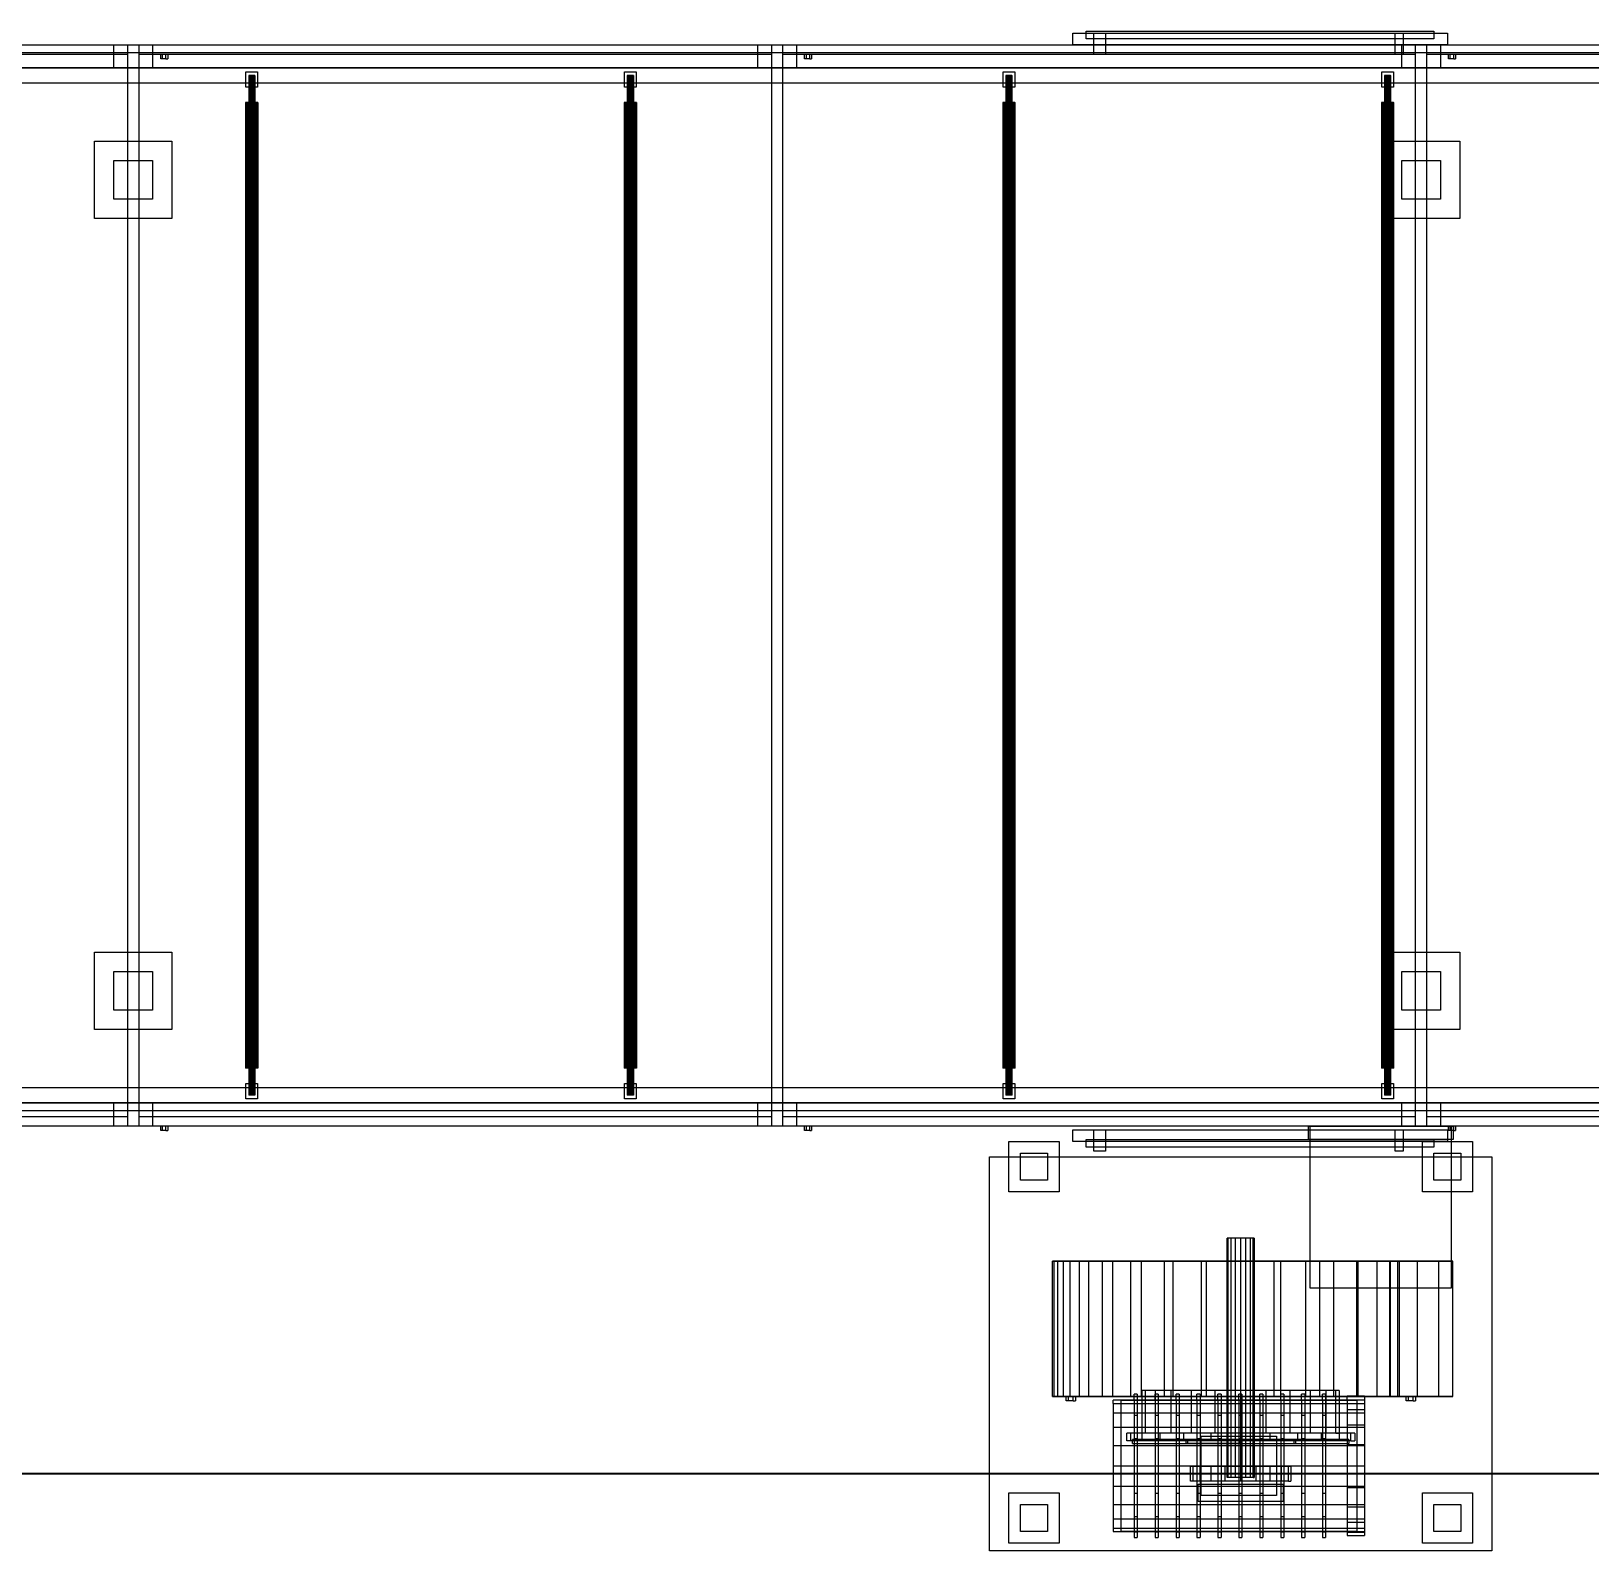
# Model space of a CAD drawing. Header units: millimetres. Extents: x -2500 to 58855, y -53268 to 6837.
# Drawn here: x 50786 to 54821, y -20500 to -16565 of the extents above; entities that cross this region are included whole.
import ezdxf

# ---------------------------------------------------------------- set-up
doc = ezdxf.new("R2010")
doc.units = ezdxf.units.MM
doc.layers.add('COTAS_P', color=1, linetype='Continuous', lineweight=0)
doc.layers.add('superior_secador', color=7, linetype='Continuous', lineweight=0)
doc.dimstyles.new('R19_100', dxfattribs={"dimtxt": 250, "dimasz": 150, "dimexe": 150, "dimexo": 80, "dimgap": 100, "dimtad": 1, "dimtih": 1, "dimtoh": 1, "dimdsep": 46, "dimcen": 0.09, "dimadec": 0, "dimazin": 0, "dimtfac": 1, "dimtdec": 4, "dimtofl": 0, "dimtmove": 0, "dimatfit": 3, "dimfxl": 1, "dimtolj": 1, "dimtzin": 0, "dimarcsym": 0})

# ---------------------------------------------------------------- blocks, each defined once
blk = doc.blocks.new('*D35')
at = {"layer": 'COTAS_P', "color": 0, "lineweight": -2, "transparency": 16777216}
for p, q in [((37717.1, -19480), (37717.1, -20450)), ((57717.1, -19480), (57717.1, -20450)), ((37867.1, -20300), (57567.1, -20300))]:
    blk.add_line(p, q, dxfattribs=at)
at = {"layer": 'COTAS_P', "color": 0, "transparency": 16777216}
for points in [[(37867.1, -20275), (37867.1, -20325), (37717.1, -20300)], [(57567.1, -20275), (57567.1, -20325), (57717.1, -20300)]]:
    blk.add_solid(points, dxfattribs=at)
at = {"layer": 'Defpoints', "color": 0, "transparency": 16777216}
for p in [(37717.1, -19400), (57717.1, -19400), (57717.1, -20300)]:
    blk.add_point(p, dxfattribs=at)

msp = doc.modelspace()

# ---------------------------------------------------------------- linework, layer by layer
at = {"layer": 'superior_secador'}
for p, q in [((53482.116, -16600), (53482.116, -16570)), ((53482.116, -16570), (54452.116, -16570)), ((53517.116, -16585), (53517.116, -16565)), ((53517.116, -16565), (54417.116, -16565)), ((53537.116, -16625), (53537.116, -16570)), ((53537.116, -16570), (53567.116, -16570)), ((53567.116, -16570), (53567.116, -16625)), ((54317.116, -16625), (54317.116, -16570)), ((54317.116, -16570), (54337.116, -16570)), ((54337.116, -16570), (54337.116, -16625)), ((54417.116, -16565), (54417.116, -16585)), ((54452.116, -16570), (54452.116, -16600)), ((37717.116, -16600), (57467.116, -16600)), ((37717.116, -16600), (57717.116, -16600)), ((37717.116, -16620), (57717.116, -16620)), ((49398.783, -16600), (51035.449, -16600)), ((51000.449, -16660), (51000.449, -16600)), ((51000.449, -16600), (51100.449, -16600)), ((51035.449, -16600), (51035.449, -16625)), ((51065.449, -16625), (51065.449, -16600)), ((51065.449, -16600), (52702.116, -16600)), ((51100.449, -16600), (51100.449, -16660)), ((52667.116, -16660), (52667.116, -16600)), ((52667.116, -16600), (52767.116, -16600)), ((52702.116, -16600), (52702.116, -16625)), ((52732.116, -16625), (52732.116, -16600)), ((52732.116, -16600), (54368.783, -16600)), ((52767.116, -16600), (52767.116, -16660)), ((54452.116, -16600), (53482.116, -16600)), ((54417.116, -16585), (53517.116, -16585)), ((54333.783, -16660), (54333.783, -16600)), ((54333.783, -16600), (54433.783, -16600)), ((54368.783, -16600), (54368.783, -16625)), ((54398.783, -16625), (54398.783, -16600)), ((54398.783, -16600), (56035.449, -16600)), ((54433.783, -16600), (54433.783, -16660)), ((57717.116, -16660), (37717.116, -16660)), ((38067.116, -16660), (57367.116, -16660)), ((51035.449, -16625), (49398.783, -16625)), ((51100.449, -16660), (51000.449, -16660)), ((51035.449, -16625), (51035.449, -19375)), ((52702.116, -16625), (51065.449, -16625)), ((51065.449, -19375), (51065.449, -16625)), ((51125.949, -16625), (51121.449, -16625)), ((51121.449, -16637), (51121.449, -16625)), ((51125.949, -16637), (51121.449, -16637)), ((51134.949, -16625), (51125.949, -16625)), ((51125.949, -16637), (51125.949, -16625)), ((51134.949, -16637), (51125.949, -16637)), ((51139.449, -16625), (51134.949, -16625)), ((51134.949, -16637), (51134.949, -16625)), ((51134.949, -16637), (51139.449, -16637)), ((51139.449, -16625), (51139.449, -16637)), ((52767.116, -16660), (52667.116, -16660)), ((52702.116, -16625), (52702.116, -19375)), ((54368.783, -16625), (52732.116, -16625)), ((52732.116, -19375), (52732.116, -16625)), ((52792.616, -16625), (52788.116, -16625)), ((52788.116, -16637), (52788.116, -16625)), ((52792.616, -16637), (52788.116, -16637)), ((52801.616, -16625), (52792.616, -16625)), ((52792.616, -16637), (52792.616, -16625)), ((52801.616, -16637), (52792.616, -16637)), ((52806.116, -16625), (52801.616, -16625)), ((52801.616, -16637), (52801.616, -16625)), ((52801.616, -16637), (52806.116, -16637)), ((52806.116, -16625), (52806.116, -16637)), ((53567.116, -16625), (53537.116, -16625)), ((54337.116, -16625), (54317.116, -16625)), ((54433.783, -16660), (54333.783, -16660)), ((54368.783, -16625), (54368.783, -19375)), ((56035.449, -16625), (54398.783, -16625)), ((54398.783, -19375), (54398.783, -16625)), ((54459.283, -16625), (54454.783, -16625)), ((54454.783, -16637), (54454.783, -16625)), ((54459.283, -16637), (54454.783, -16637)), ((54468.283, -16625), (54459.283, -16625)), ((54459.283, -16637), (54459.283, -16625)), ((54468.283, -16637), (54459.283, -16637)), ((54472.783, -16625), (54468.283, -16625)), ((54468.283, -16637), (54468.283, -16625)), ((54468.283, -16637), (54472.783, -16637)), ((54472.783, -16625), (54472.783, -16637)), ((57367.116, -16700), (38067.116, -16700)), ((51342.116, -16710), (51342.116, -16670)), ((51342.116, -16670), (51372.116, -16670)), ((51349.388, -16680), (51349.116, -16680)), ((51349.116, -16680), (51349.116, -19320)), ((51350.188, -16680), (51349.388, -16680)), ((51349.388, -16680), (51349.388, -19320)), ((51351.459, -16680), (51350.188, -16680)), ((51350.188, -16680), (51350.188, -19320)), ((51353.116, -16680), (51351.459, -16680)), ((51351.459, -16680), (51351.459, -19320)), ((51355.045, -16680), (51353.116, -16680)), ((51353.116, -16680), (51353.116, -19320)), ((51357.116, -16680), (51355.045, -16680)), ((51355.045, -16680), (51355.045, -19320)), ((51359.186, -16680), (51357.116, -16680)), ((51357.116, -16680), (51357.116, -19320)), ((51361.116, -16680), (51359.186, -16680)), ((51359.186, -16680), (51359.186, -19320)), ((51362.773, -16680), (51361.116, -16680)), ((51361.116, -16680), (51361.116, -19320)), ((51364.044, -16680), (51362.773, -16680)), ((51362.773, -16680), (51362.773, -19320)), ((51364.843, -16680), (51364.044, -16680)), ((51364.044, -16680), (51364.044, -19320)), ((51364.843, -16680), (51365.116, -16680)), ((51364.843, -16680), (51364.843, -19320)), ((51365.116, -19320), (51365.116, -16680)), ((51372.116, -16670), (51372.116, -16710)), ((52322.116, -16710), (52322.116, -16670)), ((52322.116, -16670), (52352.116, -16670)), ((52329.388, -16680), (52329.116, -16680)), ((52329.116, -16680), (52329.116, -19320)), ((52330.188, -16680), (52329.388, -16680)), ((52329.388, -16680), (52329.388, -19320)), ((52331.459, -16680), (52330.188, -16680)), ((52330.188, -16680), (52330.188, -19320)), ((52333.116, -16680), (52331.459, -16680)), ((52331.459, -16680), (52331.459, -19320)), ((52335.045, -16680), (52333.116, -16680)), ((52333.116, -16680), (52333.116, -19320)), ((52337.116, -16680), (52335.045, -16680)), ((52335.045, -16680), (52335.045, -19320)), ((52339.186, -16680), (52337.116, -16680)), ((52337.116, -16680), (52337.116, -19320)), ((52341.116, -16680), (52339.186, -16680)), ((52339.186, -16680), (52339.186, -19320)), ((52342.773, -16680), (52341.116, -16680)), ((52341.116, -16680), (52341.116, -19320)), ((52344.044, -16680), (52342.773, -16680)), ((52342.773, -16680), (52342.773, -19320)), ((52344.843, -16680), (52344.044, -16680)), ((52344.044, -16680), (52344.044, -19320)), ((52344.843, -16680), (52345.116, -16680)), ((52344.843, -16680), (52344.843, -19320)), ((52345.116, -19320), (52345.116, -16680)), ((52352.116, -16670), (52352.116, -16710)), ((53302.116, -16710), (53302.116, -16670)), ((53302.116, -16670), (53332.116, -16670)), ((53309.388, -16680), (53309.116, -16680)), ((53309.116, -16680), (53309.116, -19320)), ((53310.188, -16680), (53309.388, -16680)), ((53309.388, -16680), (53309.388, -19320)), ((53311.459, -16680), (53310.188, -16680)), ((53310.188, -16680), (53310.188, -19320)), ((53313.116, -16680), (53311.459, -16680)), ((53311.459, -16680), (53311.459, -19320)), ((53315.045, -16680), (53313.116, -16680)), ((53313.116, -16680), (53313.116, -19320)), ((53317.116, -16680), (53315.045, -16680)), ((53315.045, -16680), (53315.045, -19320)), ((53319.186, -16680), (53317.116, -16680)), ((53317.116, -16680), (53317.116, -19320)), ((53321.116, -16680), (53319.186, -16680)), ((53319.186, -16680), (53319.186, -19320)), ((53322.773, -16680), (53321.116, -16680)), ((53321.116, -16680), (53321.116, -19320)), ((53324.044, -16680), (53322.773, -16680)), ((53322.773, -16680), (53322.773, -19320)), ((53324.843, -16680), (53324.044, -16680)), ((53324.044, -16680), (53324.044, -19320)), ((53324.843, -16680), (53325.116, -16680)), ((53324.843, -16680), (53324.843, -19320)), ((53325.116, -19320), (53325.116, -16680)), ((53332.116, -16670), (53332.116, -16710)), ((54282.116, -16710), (54282.116, -16670)), ((54282.116, -16670), (54312.116, -16670)), ((54289.388, -16680), (54289.116, -16680)), ((54289.116, -16680), (54289.116, -19320)), ((54290.188, -16680), (54289.388, -16680)), ((54289.388, -16680), (54289.388, -19320)), ((54291.459, -16680), (54290.188, -16680)), ((54290.188, -16680), (54290.188, -19320)), ((54293.116, -16680), (54291.459, -16680)), ((54291.459, -16680), (54291.459, -19320)), ((54295.045, -16680), (54293.116, -16680)), ((54293.116, -16680), (54293.116, -19320)), ((54297.116, -16680), (54295.045, -16680)), ((54295.045, -16680), (54295.045, -19320)), ((54299.186, -16680), (54297.116, -16680)), ((54297.116, -16680), (54297.116, -19320)), ((54301.116, -16680), (54299.186, -16680)), ((54299.186, -16680), (54299.186, -19320)), ((54302.773, -16680), (54301.116, -16680)), ((54301.116, -16680), (54301.116, -19320)), ((54304.044, -16680), (54302.773, -16680)), ((54302.773, -16680), (54302.773, -19320)), ((54304.843, -16680), (54304.044, -16680)), ((54304.044, -16680), (54304.044, -19320)), ((54304.843, -16680), (54305.116, -16680)), ((54304.843, -16680), (54304.843, -19320)), ((54305.116, -19320), (54305.116, -16680)), ((54312.116, -16670), (54312.116, -16710)), ((51372.116, -16710), (51342.116, -16710)), ((52352.116, -16710), (52322.116, -16710)), ((53332.116, -16710), (53302.116, -16710)), ((54312.116, -16710), (54282.116, -16710)), ((51341.661, -16750), (51341.116, -16750)), ((51341.116, -16750), (51341.116, -19250)), ((51343.259, -16750), (51341.661, -16750)), ((51341.661, -16750), (51341.661, -19250)), ((51345.802, -16750), (51343.259, -16750)), ((51343.259, -16750), (51343.259, -19250)), ((51349.116, -16750), (51345.802, -16750)), ((51345.802, -16750), (51345.802, -19250)), ((51352.975, -16750), (51349.116, -16750)), ((51349.116, -16750), (51349.116, -19250)), ((51357.116, -16750), (51352.975, -16750)), ((51352.975, -16750), (51352.975, -19250)), ((51361.257, -16750), (51357.116, -16750)), ((51357.116, -16750), (51357.116, -19250)), ((51365.116, -16750), (51361.257, -16750)), ((51361.257, -16750), (51361.257, -19250)), ((51368.43, -16750), (51365.116, -16750)), ((51365.116, -16750), (51365.116, -19250)), ((51370.972, -16750), (51368.43, -16750)), ((51368.43, -16750), (51368.43, -19250)), ((51372.571, -16750), (51370.972, -16750)), ((51370.972, -16750), (51370.972, -19250)), ((51372.571, -16750), (51373.116, -16750)), ((51372.571, -16750), (51372.571, -19250)), ((51373.116, -19250), (51373.116, -16750)), ((52321.661, -16750), (52321.116, -16750)), ((52321.116, -16750), (52321.116, -19250)), ((52323.259, -16750), (52321.661, -16750)), ((52321.661, -16750), (52321.661, -19250)), ((52325.802, -16750), (52323.259, -16750)), ((52323.259, -16750), (52323.259, -19250)), ((52329.116, -16750), (52325.802, -16750)), ((52325.802, -16750), (52325.802, -19250)), ((52332.975, -16750), (52329.116, -16750)), ((52329.116, -16750), (52329.116, -19250)), ((52337.116, -16750), (52332.975, -16750)), ((52332.975, -16750), (52332.975, -19250)), ((52341.257, -16750), (52337.116, -16750)), ((52337.116, -16750), (52337.116, -19250)), ((52345.116, -16750), (52341.257, -16750)), ((52341.257, -16750), (52341.257, -19250)), ((52348.43, -16750), (52345.116, -16750)), ((52345.116, -16750), (52345.116, -19250)), ((52350.972, -16750), (52348.43, -16750)), ((52348.43, -16750), (52348.43, -19250)), ((52352.571, -16750), (52350.972, -16750)), ((52350.972, -16750), (52350.972, -19250)), ((52352.571, -16750), (52353.116, -16750)), ((52352.571, -16750), (52352.571, -19250)), ((52353.116, -19250), (52353.116, -16750)), ((53301.661, -16750), (53301.116, -16750)), ((53301.116, -16750), (53301.116, -19250)), ((53303.259, -16750), (53301.661, -16750)), ((53301.661, -16750), (53301.661, -19250)), ((53305.802, -16750), (53303.259, -16750)), ((53303.259, -16750), (53303.259, -19250)), ((53309.116, -16750), (53305.802, -16750)), ((53305.802, -16750), (53305.802, -19250)), ((53312.975, -16750), (53309.116, -16750)), ((53309.116, -16750), (53309.116, -19250)), ((53317.116, -16750), (53312.975, -16750)), ((53312.975, -16750), (53312.975, -19250)), ((53321.257, -16750), (53317.116, -16750)), ((53317.116, -16750), (53317.116, -19250)), ((53325.116, -16750), (53321.257, -16750)), ((53321.257, -16750), (53321.257, -19250)), ((53328.43, -16750), (53325.116, -16750)), ((53325.116, -16750), (53325.116, -19250)), ((53330.972, -16750), (53328.43, -16750)), ((53328.43, -16750), (53328.43, -19250)), ((53332.571, -16750), (53330.972, -16750)), ((53330.972, -16750), (53330.972, -19250)), ((53332.571, -16750), (53333.116, -16750)), ((53332.571, -16750), (53332.571, -19250)), ((53333.116, -19250), (53333.116, -16750)), ((54281.661, -16750), (54281.116, -16750)), ((54281.116, -16750), (54281.116, -19250)), ((54283.259, -16750), (54281.661, -16750)), ((54281.661, -16750), (54281.661, -19250)), ((54285.802, -16750), (54283.259, -16750)), ((54283.259, -16750), (54283.259, -19250)), ((54289.116, -16750), (54285.802, -16750)), ((54285.802, -16750), (54285.802, -19250)), ((54292.975, -16750), (54289.116, -16750)), ((54289.116, -16750), (54289.116, -19250)), ((54297.116, -16750), (54292.975, -16750)), ((54292.975, -16750), (54292.975, -19250)), ((54301.257, -16750), (54297.116, -16750)), ((54297.116, -16750), (54297.116, -19250)), ((54305.116, -16750), (54301.257, -16750)), ((54301.257, -16750), (54301.257, -19250)), ((54308.43, -16750), (54305.116, -16750)), ((54305.116, -16750), (54305.116, -19250)), ((54310.972, -16750), (54308.43, -16750)), ((54308.43, -16750), (54308.43, -19250)), ((54312.571, -16750), (54310.972, -16750)), ((54310.972, -16750), (54310.972, -19250)), ((54312.571, -16750), (54313.116, -16750)), ((54312.571, -16750), (54312.571, -19250)), ((54313.116, -19250), (54313.116, -16750)), ((50950.449, -17050), (50950.449, -16850)), ((50950.449, -16850), (51150.449, -16850)), ((51150.449, -16850), (51150.449, -17050)), ((54283.783, -17050), (54283.783, -16850)), ((54283.783, -16850), (54483.783, -16850)), ((54483.783, -16850), (54483.783, -17050)), ((51000.449, -17000), (51000.449, -16900)), ((51000.449, -16900), (51100.449, -16900)), ((51100.449, -16900), (51100.449, -17000)), ((54333.783, -17000), (54333.783, -16900)), ((54333.783, -16900), (54433.783, -16900)), ((54433.783, -16900), (54433.783, -17000)), ((51100.449, -17000), (51000.449, -17000)), ((54433.783, -17000), (54333.783, -17000)), ((51150.449, -17050), (50950.449, -17050)), ((54483.783, -17050), (54283.783, -17050)), ((50950.449, -19150), (50950.449, -18950)), ((50950.449, -18950), (51150.449, -18950)), ((51150.449, -18950), (51150.449, -19150)), ((54283.783, -19150), (54283.783, -18950)), ((54283.783, -18950), (54483.783, -18950)), ((54483.783, -18950), (54483.783, -19150)), ((51000.449, -19100), (51000.449, -19000)), ((51000.449, -19000), (51100.449, -19000)), ((51100.449, -19000), (51100.449, -19100)), ((54333.783, -19100), (54333.783, -19000)), ((54333.783, -19000), (54433.783, -19000)), ((54433.783, -19000), (54433.783, -19100)), ((51100.449, -19100), (51000.449, -19100)), ((54433.783, -19100), (54333.783, -19100)), ((51150.449, -19150), (50950.449, -19150)), ((54483.783, -19150), (54283.783, -19150)), ((51341.661, -19250), (51341.116, -19250)), ((51343.259, -19250), (51341.661, -19250)), ((51345.802, -19250), (51343.259, -19250)), ((51349.116, -19250), (51345.802, -19250)), ((51352.975, -19250), (51349.116, -19250)), ((51357.116, -19250), (51352.975, -19250)), ((51361.257, -19250), (51357.116, -19250)), ((51365.116, -19250), (51361.257, -19250)), ((51368.43, -19250), (51365.116, -19250)), ((51370.972, -19250), (51368.43, -19250)), ((51372.571, -19250), (51370.972, -19250)), ((51373.116, -19250), (51372.571, -19250)), ((52321.661, -19250), (52321.116, -19250)), ((52323.259, -19250), (52321.661, -19250)), ((52325.802, -19250), (52323.259, -19250)), ((52329.116, -19250), (52325.802, -19250)), ((52332.975, -19250), (52329.116, -19250)), ((52337.116, -19250), (52332.975, -19250)), ((52341.257, -19250), (52337.116, -19250)), ((52345.116, -19250), (52341.257, -19250)), ((52348.43, -19250), (52345.116, -19250)), ((52350.972, -19250), (52348.43, -19250)), ((52352.571, -19250), (52350.972, -19250)), ((52353.116, -19250), (52352.571, -19250)), ((53301.661, -19250), (53301.116, -19250)), ((53303.259, -19250), (53301.661, -19250)), ((53305.802, -19250), (53303.259, -19250)), ((53309.116, -19250), (53305.802, -19250)), ((53312.975, -19250), (53309.116, -19250)), ((53317.116, -19250), (53312.975, -19250)), ((53321.257, -19250), (53317.116, -19250)), ((53325.116, -19250), (53321.257, -19250)), ((53328.43, -19250), (53325.116, -19250)), ((53330.972, -19250), (53328.43, -19250)), ((53332.571, -19250), (53330.972, -19250)), ((53333.116, -19250), (53332.571, -19250)), ((54281.661, -19250), (54281.116, -19250)), ((54283.259, -19250), (54281.661, -19250)), ((54285.802, -19250), (54283.259, -19250)), ((54289.116, -19250), (54285.802, -19250)), ((54292.975, -19250), (54289.116, -19250)), ((54297.116, -19250), (54292.975, -19250)), ((54301.257, -19250), (54297.116, -19250)), ((54305.116, -19250), (54301.257, -19250)), ((54308.43, -19250), (54305.116, -19250)), ((54310.972, -19250), (54308.43, -19250)), ((54312.571, -19250), (54310.972, -19250)), ((54313.116, -19250), (54312.571, -19250)), ((38067.116, -19300), (57367.116, -19300)), ((51342.116, -19330), (51342.116, -19290)), ((51342.116, -19290), (51372.116, -19290)), ((51349.388, -19320), (51349.116, -19320)), ((51350.188, -19320), (51349.388, -19320)), ((51351.459, -19320), (51350.188, -19320)), ((51353.116, -19320), (51351.459, -19320)), ((51355.045, -19320), (51353.116, -19320)), ((51357.116, -19320), (51355.045, -19320)), ((51359.186, -19320), (51357.116, -19320)), ((51361.116, -19320), (51359.186, -19320)), ((51362.773, -19320), (51361.116, -19320)), ((51364.044, -19320), (51362.773, -19320)), ((51364.843, -19320), (51364.044, -19320)), ((51365.116, -19320), (51364.843, -19320)), ((51372.116, -19290), (51372.116, -19330)), ((52322.116, -19330), (52322.116, -19290)), ((52322.116, -19290), (52352.116, -19290)), ((52329.388, -19320), (52329.116, -19320)), ((52330.188, -19320), (52329.388, -19320)), ((52331.459, -19320), (52330.188, -19320)), ((52333.116, -19320), (52331.459, -19320)), ((52335.045, -19320), (52333.116, -19320)), ((52337.116, -19320), (52335.045, -19320)), ((52339.186, -19320), (52337.116, -19320)), ((52341.116, -19320), (52339.186, -19320)), ((52342.773, -19320), (52341.116, -19320)), ((52344.044, -19320), (52342.773, -19320)), ((52344.843, -19320), (52344.044, -19320)), ((52345.116, -19320), (52344.843, -19320)), ((52352.116, -19290), (52352.116, -19330)), ((53302.116, -19330), (53302.116, -19290)), ((53302.116, -19290), (53332.116, -19290)), ((53309.388, -19320), (53309.116, -19320)), ((53310.188, -19320), (53309.388, -19320)), ((53311.459, -19320), (53310.188, -19320)), ((53313.116, -19320), (53311.459, -19320)), ((53315.045, -19320), (53313.116, -19320)), ((53317.116, -19320), (53315.045, -19320)), ((53319.186, -19320), (53317.116, -19320)), ((53321.116, -19320), (53319.186, -19320)), ((53322.773, -19320), (53321.116, -19320)), ((53324.044, -19320), (53322.773, -19320)), ((53324.843, -19320), (53324.044, -19320)), ((53325.116, -19320), (53324.843, -19320)), ((53332.116, -19290), (53332.116, -19330)), ((54282.116, -19330), (54282.116, -19290)), ((54282.116, -19290), (54312.116, -19290)), ((54289.388, -19320), (54289.116, -19320)), ((54290.188, -19320), (54289.388, -19320)), ((54291.459, -19320), (54290.188, -19320)), ((54293.116, -19320), (54291.459, -19320)), ((54295.045, -19320), (54293.116, -19320)), ((54297.116, -19320), (54295.045, -19320)), ((54299.186, -19320), (54297.116, -19320)), ((54301.116, -19320), (54299.186, -19320)), ((54302.773, -19320), (54301.116, -19320)), ((54304.044, -19320), (54302.773, -19320)), ((54304.843, -19320), (54304.044, -19320)), ((54305.116, -19320), (54304.843, -19320)), ((54312.116, -19290), (54312.116, -19330)), ((37717.116, -19340), (57717.116, -19340)), ((37717.116, -19360), (57717.116, -19360)), ((57367.116, -19340), (38067.116, -19340)), ((51000.449, -19400), (51000.449, -19340)), ((51000.449, -19340), (51100.449, -19340)), ((51100.449, -19340), (51100.449, -19400)), ((51372.116, -19330), (51342.116, -19330)), ((52352.116, -19330), (52322.116, -19330)), ((52667.116, -19400), (52667.116, -19340)), ((52667.116, -19340), (52767.116, -19340)), ((52767.116, -19340), (52767.116, -19400)), ((53332.116, -19330), (53302.116, -19330)), ((54312.116, -19330), (54282.116, -19330)), ((54333.783, -19400), (54333.783, -19340)), ((54333.783, -19340), (54433.783, -19340)), ((54433.783, -19340), (54433.783, -19400)), ((57467.116, -19400), (37717.116, -19400)), ((57717.116, -19400), (37717.116, -19400)), ((49398.783, -19375), (51035.449, -19375)), ((51035.449, -19400), (49398.783, -19400)), ((51100.449, -19400), (51000.449, -19400)), ((51035.449, -19375), (51035.449, -19400)), ((51065.449, -19400), (51065.449, -19375)), ((51065.449, -19375), (52702.116, -19375)), ((52702.116, -19400), (51065.449, -19400)), ((51125.949, -19400), (51121.449, -19400)), ((51121.449, -19412), (51121.449, -19400)), ((51134.949, -19400), (51125.949, -19400)), ((51125.949, -19412), (51125.949, -19400)), ((51139.449, -19400), (51134.949, -19400)), ((51134.949, -19412), (51134.949, -19400)), ((51139.449, -19400), (51139.449, -19412)), ((52767.116, -19400), (52667.116, -19400)), ((52702.116, -19375), (52702.116, -19400)), ((52732.116, -19400), (52732.116, -19375)), ((52732.116, -19375), (54368.783, -19375)), ((54368.783, -19400), (52732.116, -19400)), ((52792.616, -19400), (52788.116, -19400)), ((52788.116, -19412), (52788.116, -19400)), ((52801.616, -19400), (52792.616, -19400)), ((52792.616, -19412), (52792.616, -19400)), ((52806.116, -19400), (52801.616, -19400)), ((52801.616, -19412), (52801.616, -19400)), ((52806.116, -19400), (52806.116, -19412)), ((54092.116, -19435), (54092.116, -19400)), ((54092.116, -19400), (54467.116, -19400)), ((54097.116, -19820), (54097.116, -19400)), ((54097.116, -19400), (54462.116, -19400)), ((54433.783, -19400), (54333.783, -19400)), ((54368.783, -19375), (54368.783, -19400)), ((54398.783, -19400), (54398.783, -19375)), ((54398.783, -19375), (56035.449, -19375)), ((56035.449, -19400), (54398.783, -19400)), ((54459.283, -19400), (54454.783, -19400)), ((54454.783, -19412), (54454.783, -19400)), ((54468.283, -19400), (54459.283, -19400)), ((54459.283, -19412), (54459.283, -19400)), ((54462.116, -19400), (54462.116, -19820)), ((54467.116, -19400), (54467.116, -19435)), ((54472.783, -19400), (54468.283, -19400)), ((54468.283, -19412), (54468.283, -19400)), ((54472.783, -19400), (54472.783, -19412)), ((51125.949, -19412), (51121.449, -19412)), ((51134.949, -19412), (51125.949, -19412)), ((51134.949, -19412), (51139.449, -19412)), ((52792.616, -19412), (52788.116, -19412)), ((52801.616, -19412), (52792.616, -19412)), ((52801.616, -19412), (52806.116, -19412)), ((53317.116, -19570), (53317.116, -19440)), ((53317.116, -19440), (53447.116, -19440)), ((53447.116, -19440), (53447.116, -19570)), ((53482.116, -19440), (53482.116, -19410)), ((53482.116, -19410), (54452.116, -19410)), ((54452.116, -19440), (53482.116, -19440)), ((53517.116, -19455), (53517.116, -19435)), ((53517.116, -19435), (54417.116, -19435)), ((53537.116, -19465), (53537.116, -19410)), ((53537.116, -19410), (53567.116, -19410)), ((53567.116, -19410), (53567.116, -19465)), ((54467.116, -19435), (54092.116, -19435)), ((54317.116, -19465), (54317.116, -19410)), ((54317.116, -19410), (54337.116, -19410)), ((54337.116, -19410), (54337.116, -19465)), ((54387.116, -19570), (54387.116, -19440)), ((54387.116, -19440), (54517.116, -19440)), ((54417.116, -19435), (54417.116, -19455)), ((54452.116, -19410), (54452.116, -19440)), ((54459.283, -19412), (54454.783, -19412)), ((54468.283, -19412), (54459.283, -19412)), ((54468.283, -19412), (54472.783, -19412)), ((54517.116, -19440), (54517.116, -19570)), ((53267.116, -20500), (53267.116, -19480)), ((53267.116, -19480), (54567.116, -19480)), ((53347.116, -19540), (53347.116, -19470)), ((53347.116, -19470), (53417.116, -19470)), ((53417.116, -19470), (53417.116, -19540)), ((54417.116, -19455), (53517.116, -19455)), ((53567.116, -19465), (53537.116, -19465)), ((54337.116, -19465), (54317.116, -19465)), ((54417.116, -19540), (54417.116, -19470)), ((54417.116, -19470), (54487.116, -19470)), ((54487.116, -19470), (54487.116, -19540)), ((54567.116, -19480), (54567.116, -20500)), ((53417.116, -19540), (53347.116, -19540)), ((54487.116, -19540), (54417.116, -19540)), ((53447.116, -19570), (53317.116, -19570)), ((54517.116, -19570), (54387.116, -19570)), ((53884.78, -19690), (53882.116, -19690)), ((53882.116, -20310), (53882.116, -19690)), ((53892.367, -19690), (53884.78, -19690)), ((53884.78, -20310), (53884.78, -19690)), ((53903.722, -19690), (53892.367, -19690)), ((53892.367, -20310), (53892.367, -19690)), ((53917.116, -19690), (53903.722, -19690)), ((53903.722, -20310), (53903.722, -19690)), ((53930.51, -19690), (53917.116, -19690)), ((53917.116, -20310), (53917.116, -19690)), ((53941.865, -19690), (53930.51, -19690)), ((53930.51, -20310), (53930.51, -19690)), ((53949.452, -19690), (53941.865, -19690)), ((53941.865, -20310), (53941.865, -19690)), ((53952.116, -19690), (53949.452, -19690)), ((53949.452, -20310), (53949.452, -19690)), ((53952.116, -19690), (53952.116, -20310)), ((53443.808, -19750), (53429.696, -19750)), ((53429.696, -19750), (53434.316, -19750)), ((53429.696, -20100), (53429.696, -19750)), ((53434.316, -19750), (53457.858, -19750)), ((53434.316, -20100), (53434.316, -19750)), ((53475.74, -19750), (53443.808, -19750)), ((53443.808, -20100), (53443.808, -19750)), ((53457.858, -19750), (53499.772, -19750)), ((53457.858, -20100), (53457.858, -19750)), ((53523.911, -19750), (53475.74, -19750)), ((53475.74, -20100), (53475.74, -19750)), ((53499.772, -19750), (53558.772, -19750)), ((53499.772, -20100), (53499.772, -19750)), ((53586.144, -19750), (53523.911, -19750)), ((53523.911, -20100), (53523.911, -19750)), ((53558.772, -19750), (53632.879, -19750)), ((53558.772, -20100), (53558.772, -19750)), ((53659.761, -19750), (53586.144, -19750)), ((53586.144, -20100), (53586.144, -19750)), ((53632.879, -19750), (53719.478, -19750)), ((53632.879, -20100), (53632.879, -19750)), ((53741.699, -19750), (53659.761, -19750)), ((53659.761, -20100), (53659.761, -19750)), ((53719.478, -19750), (53815.417, -19750)), ((53719.478, -20100), (53719.478, -19750)), ((53828.633, -19750), (53741.699, -19750)), ((53741.699, -20100), (53741.699, -19750)), ((53815.417, -19750), (53917.116, -19750)), ((53815.417, -20100), (53815.417, -19750)), ((53917.116, -19750), (53828.633, -19750)), ((53828.633, -20100), (53828.633, -19750)), ((54003.711, -19750), (53917.116, -19750)), ((53917.116, -19750), (54020.703, -19750)), ((53917.116, -20100), (53917.116, -19750)), ((54085.126, -19750), (54003.711, -19750)), ((54003.711, -20100), (54003.711, -19750)), ((54020.703, -19750), (54122.16, -19750)), ((54020.703, -20100), (54020.703, -19750)), ((54158.341, -19750), (54085.126, -19750)), ((54085.126, -20100), (54085.126, -19750)), ((54122.16, -19750), (54217.482, -19750)), ((54122.16, -20100), (54122.16, -19750)), ((54220.716, -19750), (54158.341, -19750)), ((54158.341, -20100), (54158.341, -19750)), ((54217.482, -19750), (54302.831, -19750)), ((54217.482, -20100), (54217.482, -19750)), ((54270.088, -19750), (54220.716, -19750)), ((54220.716, -20100), (54220.716, -19750)), ((54304.847, -19750), (54270.088, -19750)), ((54270.088, -20100), (54270.088, -19750)), ((54302.831, -19750), (54374.692, -19750)), ((54302.831, -20100), (54302.831, -19750)), ((54323.984, -19750), (54304.847, -19750)), ((54304.847, -20100), (54304.847, -19750)), ((54327.116, -19750), (54323.984, -19750)), ((54323.984, -20100), (54323.984, -19750)), ((54466.356, -19750), (54327.116, -19750)), ((54327.116, -19750), (54327.116, -20100)), ((54374.692, -19750), (54430.018, -19750)), ((54374.692, -20100), (54374.692, -19750)), ((54430.018, -19750), (54466.356, -19750)), ((54430.018, -20100), (54430.018, -19750)), ((54466.356, -20100), (54466.356, -19750)), ((54462.116, -19820), (54097.116, -19820)), ((53670.805, -20085), (53662.116, -20085)), ((53662.116, -20195), (53662.116, -20085)), ((53696.279, -20085), (53670.805, -20085)), ((53670.805, -20195), (53670.805, -20085)), ((53736.804, -20085), (53696.279, -20085)), ((53696.279, -20195), (53696.279, -20085)), ((53789.616, -20085), (53736.804, -20085)), ((53736.804, -20195), (53736.804, -20085)), ((53851.117, -20085), (53789.616, -20085)), ((53789.616, -20195), (53789.616, -20085)), ((53917.116, -20085), (53851.117, -20085)), ((53851.117, -20195), (53851.117, -20085)), ((53983.115, -20085), (53917.116, -20085)), ((53917.116, -20195), (53917.116, -20085)), ((54044.616, -20085), (53983.115, -20085)), ((53983.115, -20195), (53983.115, -20085)), ((54097.428, -20085), (54044.616, -20085)), ((54044.616, -20195), (54044.616, -20085)), ((54137.952, -20085), (54097.428, -20085)), ((54097.428, -20195), (54097.428, -20085)), ((54163.427, -20085), (54137.952, -20085)), ((54137.952, -20195), (54137.952, -20085)), ((54172.116, -20085), (54163.427, -20085)), ((54163.427, -20195), (54163.427, -20085)), ((54172.116, -20085), (54172.116, -20195)), ((53434.316, -20100), (53429.696, -20100)), ((53429.696, -20100), (53443.808, -20100)), ((53457.858, -20100), (53434.316, -20100)), ((53443.808, -20100), (53475.74, -20100)), ((53499.772, -20100), (53457.858, -20100)), ((53471.116, -20100), (53465.116, -20100)), ((53465.116, -20112), (53465.116, -20100)), ((53471.116, -20112), (53465.116, -20112)), ((53483.116, -20100), (53471.116, -20100)), ((53471.116, -20112), (53471.116, -20100)), ((53483.116, -20112), (53471.116, -20112)), ((53475.74, -20100), (53523.911, -20100)), ((53489.116, -20100), (53483.116, -20100)), ((53483.116, -20112), (53483.116, -20100)), ((53483.116, -20112), (53489.116, -20112)), ((53489.116, -20100), (53489.116, -20112)), ((53558.772, -20100), (53499.772, -20100)), ((53523.911, -20100), (53586.144, -20100)), ((53632.879, -20100), (53558.772, -20100)), ((53586.144, -20100), (53659.761, -20100)), ((53587.116, -20118.32), (53587.116, -20110)), ((54237.116, -20110), (53587.116, -20110)), ((53587.116, -20118.32), (53587.116, -20142.467)), ((53587.116, -20118.32), (54237.116, -20118.32)), ((53607.116, -20450), (53607.116, -20110)), ((53607.116, -20110), (54217.116, -20110)), ((53719.478, -20100), (53632.879, -20100)), ((53641.283, -20108.805), (53641.283, -20094.7)), ((53649.283, -20094.7), (53641.283, -20094.7)), ((53641.283, -20108.805), (53641.283, -20148.973)), ((53641.283, -20108.805), (53649.283, -20108.805)), ((53649.283, -20094.7), (53649.283, -20108.805)), ((53649.283, -20108.805), (53649.283, -20148.973)), ((53659.761, -20100), (53741.699, -20100)), ((53695.449, -20108.805), (53695.449, -20094.7)), ((53703.449, -20094.7), (53695.449, -20094.7)), ((53695.449, -20108.805), (53695.449, -20148.973)), ((53695.449, -20108.805), (53703.449, -20108.805)), ((53703.449, -20094.7), (53703.449, -20108.805)), ((53703.449, -20108.805), (53703.449, -20148.973)), ((53815.417, -20100), (53719.478, -20100)), ((53741.699, -20100), (53828.633, -20100)), ((53749.616, -20108.805), (53749.616, -20094.7)), ((53757.616, -20094.7), (53749.616, -20094.7)), ((53749.616, -20108.805), (53749.616, -20148.973)), ((53749.616, -20108.805), (53757.616, -20108.805)), ((53757.616, -20094.7), (53757.616, -20108.805)), ((53757.616, -20108.805), (53757.616, -20148.973)), ((53803.783, -20108.805), (53803.783, -20094.7)), ((53811.783, -20094.7), (53803.783, -20094.7)), ((53803.783, -20108.805), (53803.783, -20148.973)), ((53803.783, -20108.805), (53811.783, -20108.805)), ((53811.783, -20094.7), (53811.783, -20108.805)), ((53811.783, -20108.805), (53811.783, -20148.973)), ((53917.116, -20100), (53815.417, -20100)), ((53828.633, -20100), (53917.116, -20100)), ((53857.949, -20108.805), (53857.949, -20094.7)), ((53865.949, -20094.7), (53857.949, -20094.7)), ((53857.949, -20108.805), (53857.949, -20148.973)), ((53857.949, -20108.805), (53865.949, -20108.805)), ((53865.949, -20094.7), (53865.949, -20108.805)), ((53865.949, -20108.805), (53865.949, -20148.973)), ((53912.116, -20108.805), (53912.116, -20094.7)), ((53920.116, -20094.7), (53912.116, -20094.7)), ((53912.116, -20108.805), (53912.116, -20148.973)), ((53912.116, -20108.805), (53920.116, -20108.805)), ((54020.703, -20100), (53917.116, -20100)), ((53917.116, -20100), (54003.711, -20100)), ((53920.116, -20094.7), (53920.116, -20108.805)), ((53920.116, -20108.805), (53920.116, -20148.973)), ((53966.283, -20108.805), (53966.283, -20094.7)), ((53974.283, -20094.7), (53966.283, -20094.7)), ((53966.283, -20108.805), (53966.283, -20148.973)), ((53966.283, -20108.805), (53974.283, -20108.805)), ((53974.283, -20094.7), (53974.283, -20108.805)), ((53974.283, -20108.805), (53974.283, -20148.973)), ((54003.711, -20100), (54085.126, -20100)), ((54020.449, -20108.805), (54020.449, -20094.7)), ((54028.449, -20094.7), (54020.449, -20094.7)), ((54020.449, -20108.805), (54020.449, -20148.973)), ((54020.449, -20108.805), (54028.449, -20108.805)), ((54122.16, -20100), (54020.703, -20100)), ((54028.449, -20094.7), (54028.449, -20108.805)), ((54028.449, -20108.805), (54028.449, -20148.973)), ((54074.616, -20108.805), (54074.616, -20094.7)), ((54082.616, -20094.7), (54074.616, -20094.7)), ((54074.616, -20108.805), (54074.616, -20148.973)), ((54074.616, -20108.805), (54082.616, -20108.805)), ((54082.616, -20094.7), (54082.616, -20108.805)), ((54082.616, -20108.805), (54082.616, -20148.973)), ((54085.126, -20100), (54158.341, -20100)), ((54217.482, -20100), (54122.16, -20100)), ((54128.783, -20108.805), (54128.783, -20094.7)), ((54136.783, -20094.7), (54128.783, -20094.7)), ((54128.783, -20108.805), (54128.783, -20148.973)), ((54128.783, -20108.805), (54136.783, -20108.805)), ((54136.783, -20094.7), (54136.783, -20108.805)), ((54136.783, -20108.805), (54136.783, -20148.973)), ((54158.341, -20100), (54220.716, -20100)), ((54192.116, -20108.62), (54192.116, -20099.8)), ((54237.116, -20099.8), (54192.116, -20099.8)), ((54192.116, -20108.62), (54192.116, -20134.215)), ((54192.116, -20108.62), (54237.116, -20108.62)), ((54217.116, -20110), (54217.116, -20450)), ((54302.831, -20100), (54217.482, -20100)), ((54220.716, -20100), (54270.088, -20100)), ((54237.116, -20099.8), (54237.116, -20108.62)), ((54237.116, -20108.62), (54237.116, -20134.215)), ((54237.116, -20110), (54237.116, -20118.32)), ((54237.116, -20118.32), (54237.116, -20142.467)), ((54270.088, -20100), (54304.847, -20100)), ((54374.692, -20100), (54302.831, -20100)), ((54304.847, -20100), (54323.984, -20100)), ((54323.984, -20100), (54327.116, -20100)), ((54327.116, -20100), (54466.356, -20100)), ((54351.116, -20100), (54345.116, -20100)), ((54345.116, -20112), (54345.116, -20100)), ((54351.116, -20112), (54345.116, -20112)), ((54363.116, -20100), (54351.116, -20100)), ((54351.116, -20112), (54351.116, -20100)), ((54363.116, -20112), (54351.116, -20112)), ((54369.116, -20100), (54363.116, -20100)), ((54363.116, -20112), (54363.116, -20100)), ((54363.116, -20112), (54369.116, -20112)), ((54369.116, -20100), (54369.116, -20112)), ((54430.018, -20100), (54374.692, -20100)), ((54466.356, -20100), (54430.018, -20100)), ((53587.116, -20142.467), (53587.116, -20180.077)), ((53587.116, -20142.467), (54237.116, -20142.467)), ((53641.283, -20148.973), (53641.283, -20209.089)), ((53641.283, -20148.973), (53649.283, -20148.973)), ((53649.283, -20148.973), (53649.283, -20209.089)), ((53695.449, -20148.973), (53695.449, -20209.089)), ((53695.449, -20148.973), (53703.449, -20148.973)), ((53703.449, -20148.973), (53703.449, -20209.089)), ((53749.616, -20148.973), (53749.616, -20209.089)), ((53749.616, -20148.973), (53757.616, -20148.973)), ((53757.616, -20148.973), (53757.616, -20209.089)), ((53803.783, -20148.973), (53803.783, -20209.089)), ((53803.783, -20148.973), (53811.783, -20148.973)), ((53811.783, -20148.973), (53811.783, -20209.089)), ((53857.949, -20148.973), (53857.949, -20209.089)), ((53857.949, -20148.973), (53865.949, -20148.973)), ((53865.949, -20148.973), (53865.949, -20209.089)), ((53912.116, -20148.973), (53912.116, -20209.089)), ((53912.116, -20148.973), (53920.116, -20148.973)), ((53920.116, -20148.973), (53920.116, -20209.089)), ((53966.283, -20148.973), (53966.283, -20209.089)), ((53966.283, -20148.973), (53974.283, -20148.973)), ((53974.283, -20148.973), (53974.283, -20209.089)), ((54020.449, -20148.973), (54020.449, -20209.089)), ((54020.449, -20148.973), (54028.449, -20148.973)), ((54028.449, -20148.973), (54028.449, -20209.089)), ((54074.616, -20148.973), (54074.616, -20209.089)), ((54074.616, -20148.973), (54082.616, -20148.973)), ((54082.616, -20148.973), (54082.616, -20209.089)), ((54128.783, -20148.973), (54128.783, -20209.089)), ((54128.783, -20148.973), (54136.783, -20148.973)), ((54136.783, -20148.973), (54136.783, -20209.089)), ((54192.116, -20134.215), (54192.116, -20174.081)), ((54192.116, -20134.215), (54237.116, -20134.215)), ((54237.116, -20134.215), (54237.116, -20174.081)), ((54237.116, -20142.467), (54237.116, -20180.077)), ((53587.116, -20180.077), (53587.116, -20227.467)), ((53587.116, -20180.077), (54237.116, -20180.077)), ((53632.168, -20195), (53622.116, -20195)), ((53622.116, -20215), (53622.116, -20195)), ((53661.638, -20195), (53632.168, -20195)), ((53632.168, -20215), (53632.168, -20195)), ((53637.116, -20222), (53637.116, -20212)), ((53917.116, -20212), (53637.116, -20212)), ((53641.283, -20209.089), (53641.283, -20280)), ((53641.283, -20209.089), (53649.283, -20209.089)), ((53649.283, -20209.089), (53649.283, -20280)), ((53708.519, -20195), (53661.638, -20195)), ((53661.638, -20215), (53661.638, -20195)), ((53670.805, -20195), (53662.116, -20195)), ((53696.279, -20195), (53670.805, -20195)), ((53695.449, -20209.089), (53695.449, -20280)), ((53695.449, -20209.089), (53703.449, -20209.089)), ((53736.804, -20195), (53696.279, -20195)), ((53703.449, -20209.089), (53703.449, -20280)), ((53769.616, -20195), (53708.519, -20195)), ((53708.519, -20215), (53708.519, -20195)), ((53789.616, -20195), (53736.804, -20195)), ((53749.616, -20209.089), (53749.616, -20280)), ((53749.616, -20209.089), (53757.616, -20209.089)), ((53757.616, -20209.089), (53757.616, -20280)), ((53840.764, -20195), (53769.616, -20195)), ((53769.616, -20215), (53769.616, -20195)), ((53779.714, -20212), (53774.518, -20212)), ((53774.518, -20212), (53774.518, -20222)), ((53914.518, -20212), (53774.518, -20212)), ((53779.714, -20222), (53779.714, -20212)), ((53919.714, -20212), (53779.714, -20212)), ((53851.117, -20195), (53789.616, -20195)), ((53803.783, -20209.089), (53803.783, -20280)), ((53803.783, -20209.089), (53811.783, -20209.089)), ((53811.783, -20209.089), (53811.783, -20280)), ((53814.616, -20356.5), (53814.616, -20203.5)), ((53814.616, -20203.5), (54009.616, -20203.5)), ((53917.116, -20195), (53840.764, -20195)), ((53840.764, -20215), (53840.764, -20195)), ((53917.116, -20195), (53851.117, -20195)), ((53857.949, -20209.089), (53857.949, -20280)), ((53857.949, -20209.089), (53865.949, -20209.089)), ((53865.949, -20209.089), (53865.949, -20280)), ((53912.116, -20209.089), (53912.116, -20280)), ((53912.116, -20209.089), (53920.116, -20209.089)), ((53914.518, -20212), (53919.714, -20212)), ((53914.518, -20222), (53914.518, -20212)), ((54054.518, -20212), (53914.518, -20212)), ((53983.115, -20195), (53917.116, -20195)), ((53993.467, -20195), (53917.116, -20195)), ((53917.116, -20215), (53917.116, -20195)), ((53917.116, -20212), (53917.116, -20222)), ((54197.116, -20212), (53917.116, -20212)), ((53919.714, -20212), (53919.714, -20222)), ((53919.714, -20212), (54059.714, -20212)), ((53920.116, -20209.089), (53920.116, -20280)), ((53966.283, -20209.089), (53966.283, -20280)), ((53966.283, -20209.089), (53974.283, -20209.089)), ((53974.283, -20209.089), (53974.283, -20280)), ((54044.616, -20195), (53983.115, -20195)), ((54064.616, -20195), (53993.467, -20195)), ((53993.467, -20215), (53993.467, -20195)), ((54009.616, -20203.5), (54009.616, -20356.5)), ((54020.449, -20209.089), (54020.449, -20280)), ((54020.449, -20209.089), (54028.449, -20209.089)), ((54028.449, -20209.089), (54028.449, -20280)), ((54097.428, -20195), (54044.616, -20195)), ((54054.518, -20212), (54054.518, -20222)), ((54059.714, -20212), (54054.518, -20212)), ((54059.714, -20222), (54059.714, -20212)), ((54125.712, -20195), (54064.616, -20195)), ((54064.616, -20215), (54064.616, -20195)), ((54074.616, -20209.089), (54074.616, -20280)), ((54074.616, -20209.089), (54082.616, -20209.089)), ((54082.616, -20209.089), (54082.616, -20280)), ((54137.952, -20195), (54097.428, -20195)), ((54172.593, -20195), (54125.712, -20195)), ((54125.712, -20215), (54125.712, -20195)), ((54128.783, -20209.089), (54128.783, -20280)), ((54128.783, -20209.089), (54136.783, -20209.089)), ((54136.783, -20209.089), (54136.783, -20280)), ((54163.427, -20195), (54137.952, -20195)), ((54163.427, -20195), (54172.116, -20195)), ((54202.064, -20195), (54172.593, -20195)), ((54172.593, -20215), (54172.593, -20195)), ((54192.116, -20174.081), (54192.116, -20224.315)), ((54192.116, -20174.081), (54237.116, -20174.081)), ((54197.116, -20212), (54197.116, -20222)), ((54212.116, -20195), (54202.064, -20195)), ((54202.064, -20215), (54202.064, -20195)), ((54212.116, -20195), (54212.116, -20215)), ((54237.116, -20174.081), (54237.116, -20224.315)), ((54237.116, -20180.077), (54237.116, -20227.467)), ((53587.116, -20227.467), (53587.116, -20280)), ((53587.116, -20227.467), (54237.116, -20227.467)), ((53632.168, -20215), (53622.116, -20215)), ((53661.638, -20215), (53632.168, -20215)), ((53637.116, -20222), (53917.116, -20222)), ((53708.519, -20215), (53661.638, -20215)), ((53769.616, -20215), (53708.519, -20215)), ((53840.764, -20215), (53769.616, -20215)), ((53774.518, -20222), (53779.714, -20222)), ((53914.518, -20222), (53774.518, -20222)), ((53779.714, -20222), (53919.714, -20222)), ((53917.116, -20215), (53840.764, -20215)), ((53919.714, -20222), (53914.518, -20222)), ((53914.518, -20222), (54054.518, -20222)), ((53993.467, -20215), (53917.116, -20215)), ((53917.116, -20222), (54197.116, -20222)), ((53919.714, -20222), (54059.714, -20222)), ((54064.616, -20215), (53993.467, -20215)), ((54054.518, -20222), (54059.714, -20222)), ((54125.712, -20215), (54064.616, -20215)), ((54172.593, -20215), (54125.712, -20215)), ((54202.064, -20215), (54172.593, -20215)), ((54192.116, -20224.315), (54192.116, -20280)), ((54192.116, -20224.315), (54237.116, -20224.315)), ((54202.064, -20215), (54212.116, -20215)), ((54237.116, -20224.315), (54237.116, -20280)), ((54237.116, -20227.467), (54237.116, -20280)), ((53587.116, -20280), (53587.116, -20332.533)), ((53587.116, -20280), (54237.116, -20280)), ((53641.283, -20280), (53641.283, -20350.911)), ((53641.283, -20280), (53649.283, -20280)), ((53649.283, -20280), (53649.283, -20350.911)), ((53695.449, -20280), (53695.449, -20350.911)), ((53695.449, -20280), (53703.449, -20280)), ((53703.449, -20280), (53703.449, -20350.911)), ((53749.616, -20280), (53749.616, -20350.911)), ((53749.616, -20280), (53757.616, -20280)), ((53757.616, -20280), (53757.616, -20350.911)), ((53793.479, -20282), (53787.116, -20282)), ((53787.116, -20320), (53787.116, -20282)), ((53811.944, -20282), (53793.479, -20282)), ((53793.479, -20320), (53793.479, -20282)), ((53803.783, -20280), (53803.783, -20350.911)), ((53803.783, -20280), (53811.783, -20280)), ((53811.783, -20280), (53811.783, -20350.911)), ((53840.704, -20282), (53811.944, -20282)), ((53811.944, -20320), (53811.944, -20282)), ((53876.944, -20282), (53840.704, -20282)), ((53840.704, -20320), (53840.704, -20282)), ((53857.949, -20280), (53857.949, -20350.911)), ((53857.949, -20280), (53865.949, -20280)), ((53865.949, -20280), (53865.949, -20350.911)), ((53917.116, -20282), (53876.944, -20282)), ((53876.944, -20320), (53876.944, -20282)), ((53912.116, -20280), (53912.116, -20350.911)), ((53912.116, -20280), (53920.116, -20280)), ((53957.288, -20282), (53917.116, -20282)), ((53917.116, -20320), (53917.116, -20282)), ((53920.116, -20280), (53920.116, -20350.911)), ((53993.528, -20282), (53957.288, -20282)), ((53957.288, -20320), (53957.288, -20282)), ((53966.283, -20280), (53966.283, -20350.911)), ((53966.283, -20280), (53974.283, -20280)), ((53974.283, -20280), (53974.283, -20350.911)), ((54022.288, -20282), (53993.528, -20282)), ((53993.528, -20320), (53993.528, -20282)), ((54020.449, -20280), (54020.449, -20350.911)), ((54020.449, -20280), (54028.449, -20280)), ((54040.753, -20282), (54022.288, -20282)), ((54022.288, -20320), (54022.288, -20282)), ((54028.449, -20280), (54028.449, -20350.911)), ((54047.116, -20282), (54040.753, -20282)), ((54040.753, -20320), (54040.753, -20282)), ((54047.116, -20282), (54047.116, -20320)), ((54074.616, -20280), (54074.616, -20350.911)), ((54074.616, -20280), (54082.616, -20280)), ((54082.616, -20280), (54082.616, -20350.911)), ((54128.783, -20280), (54128.783, -20350.911)), ((54128.783, -20280), (54136.783, -20280)), ((54136.783, -20280), (54136.783, -20350.911)), ((54192.116, -20280), (54192.116, -20335.685)), ((54192.116, -20280), (54237.116, -20280)), ((54237.116, -20280), (54237.116, -20332.533)), ((54237.116, -20280), (54237.116, -20335.685)), ((53587.116, -20332.533), (53587.116, -20379.923)), ((53587.116, -20332.533), (54237.116, -20332.533)), ((53793.479, -20320), (53787.116, -20320)), ((53811.944, -20320), (53793.479, -20320)), ((53807.116, -20372.5), (53807.116, -20327.5)), ((53807.116, -20327.5), (54027.116, -20327.5)), ((53840.704, -20320), (53811.944, -20320)), ((53876.944, -20320), (53840.704, -20320)), ((53917.116, -20320), (53876.944, -20320)), ((53884.78, -20310), (53882.116, -20310)), ((53892.367, -20310), (53884.78, -20310)), ((53903.722, -20310), (53892.367, -20310)), ((53917.116, -20310), (53903.722, -20310)), ((53930.51, -20310), (53917.116, -20310)), ((53957.288, -20320), (53917.116, -20320)), ((53941.865, -20310), (53930.51, -20310)), ((53949.452, -20310), (53941.865, -20310)), ((53949.452, -20310), (53952.116, -20310)), ((53993.528, -20320), (53957.288, -20320)), ((54022.288, -20320), (53993.528, -20320)), ((54040.753, -20320), (54022.288, -20320)), ((54027.116, -20327.5), (54027.116, -20372.5)), ((54040.753, -20320), (54047.116, -20320)), ((54237.116, -20332.533), (54237.116, -20379.923)), ((53317.116, -20480), (53317.116, -20350)), ((53317.116, -20350), (53447.116, -20350)), ((53447.116, -20350), (53447.116, -20480)), ((53641.283, -20350.911), (53641.283, -20411.027)), ((53641.283, -20350.911), (53649.283, -20350.911)), ((53649.283, -20350.911), (53649.283, -20411.027)), ((53695.449, -20350.911), (53695.449, -20411.027)), ((53695.449, -20350.911), (53703.449, -20350.911)), ((53703.449, -20350.911), (53703.449, -20411.027)), ((53749.616, -20350.911), (53749.616, -20411.027)), ((53749.616, -20350.911), (53757.616, -20350.911)), ((53757.616, -20350.911), (53757.616, -20411.027)), ((53803.783, -20350.911), (53803.783, -20411.027)), ((53803.783, -20350.911), (53811.783, -20350.911)), ((54027.116, -20372.5), (53807.116, -20372.5)), ((53811.783, -20350.911), (53811.783, -20411.027)), ((54009.616, -20356.5), (53814.616, -20356.5)), ((53857.949, -20350.911), (53857.949, -20411.027)), ((53857.949, -20350.911), (53865.949, -20350.911)), ((53865.949, -20350.911), (53865.949, -20411.027)), ((53912.116, -20350.911), (53912.116, -20411.027)), ((53912.116, -20350.911), (53920.116, -20350.911)), ((53920.116, -20350.911), (53920.116, -20411.027)), ((53966.283, -20350.911), (53966.283, -20411.027)), ((53966.283, -20350.911), (53974.283, -20350.911)), ((53974.283, -20350.911), (53974.283, -20411.027)), ((54020.449, -20350.911), (54020.449, -20411.027)), ((54020.449, -20350.911), (54028.449, -20350.911)), ((54028.449, -20350.911), (54028.449, -20411.027)), ((54074.616, -20350.911), (54074.616, -20411.027)), ((54074.616, -20350.911), (54082.616, -20350.911)), ((54082.616, -20350.911), (54082.616, -20411.027)), ((54128.783, -20350.911), (54128.783, -20411.027)), ((54128.783, -20350.911), (54136.783, -20350.911)), ((54136.783, -20350.911), (54136.783, -20411.027)), ((54192.116, -20335.685), (54192.116, -20385.919)), ((54192.116, -20335.685), (54237.116, -20335.685)), ((54237.116, -20335.685), (54237.116, -20385.919)), ((54387.116, -20480), (54387.116, -20350)), ((54387.116, -20350), (54517.116, -20350)), ((54517.116, -20350), (54517.116, -20480)), ((53347.116, -20450), (53347.116, -20380)), ((53347.116, -20380), (53417.116, -20380)), ((53417.116, -20380), (53417.116, -20450)), ((53587.116, -20379.923), (53587.116, -20417.533)), ((53587.116, -20379.923), (54237.116, -20379.923)), ((53641.283, -20411.027), (53641.283, -20451.195)), ((53641.283, -20411.027), (53649.283, -20411.027)), ((53649.283, -20411.027), (53649.283, -20451.195)), ((53695.449, -20411.027), (53695.449, -20451.195)), ((53695.449, -20411.027), (53703.449, -20411.027)), ((53703.449, -20411.027), (53703.449, -20451.195)), ((53749.616, -20411.027), (53749.616, -20451.195)), ((53749.616, -20411.027), (53757.616, -20411.027)), ((53757.616, -20411.027), (53757.616, -20451.195)), ((53803.783, -20411.027), (53803.783, -20451.195)), ((53803.783, -20411.027), (53811.783, -20411.027)), ((53811.783, -20411.027), (53811.783, -20451.195)), ((53857.949, -20411.027), (53857.949, -20451.195)), ((53857.949, -20411.027), (53865.949, -20411.027)), ((53865.949, -20411.027), (53865.949, -20451.195)), ((53912.116, -20411.027), (53912.116, -20451.195)), ((53912.116, -20411.027), (53920.116, -20411.027)), ((53920.116, -20411.027), (53920.116, -20451.195)), ((53966.283, -20411.027), (53966.283, -20451.195)), ((53966.283, -20411.027), (53974.283, -20411.027)), ((53974.283, -20411.027), (53974.283, -20451.195)), ((54020.449, -20411.027), (54020.449, -20451.195)), ((54020.449, -20411.027), (54028.449, -20411.027)), ((54028.449, -20411.027), (54028.449, -20451.195)), ((54074.616, -20411.027), (54074.616, -20451.195)), ((54074.616, -20411.027), (54082.616, -20411.027)), ((54082.616, -20411.027), (54082.616, -20451.195)), ((54128.783, -20411.027), (54128.783, -20451.195)), ((54128.783, -20411.027), (54136.783, -20411.027)), ((54136.783, -20411.027), (54136.783, -20451.195)), ((54192.116, -20385.919), (54192.116, -20425.785)), ((54192.116, -20385.919), (54237.116, -20385.919)), ((54237.116, -20379.923), (54237.116, -20417.533)), ((54237.116, -20385.919), (54237.116, -20425.785)), ((54417.116, -20450), (54417.116, -20380)), ((54417.116, -20380), (54487.116, -20380)), ((54487.116, -20380), (54487.116, -20450)), ((53417.116, -20450), (53347.116, -20450)), ((53587.116, -20417.533), (53587.116, -20441.68)), ((53587.116, -20417.533), (54237.116, -20417.533)), ((53587.116, -20441.68), (53587.116, -20450)), ((53587.116, -20441.68), (54237.116, -20441.68)), ((53587.116, -20450), (54237.116, -20450)), ((54217.116, -20450), (53607.116, -20450)), ((53641.283, -20451.195), (53641.283, -20465.3)), ((53641.283, -20451.195), (53649.283, -20451.195)), ((53649.283, -20451.195), (53649.283, -20465.3)), ((53695.449, -20451.195), (53695.449, -20465.3)), ((53695.449, -20451.195), (53703.449, -20451.195)), ((53703.449, -20451.195), (53703.449, -20465.3)), ((53749.616, -20451.195), (53749.616, -20465.3)), ((53749.616, -20451.195), (53757.616, -20451.195)), ((53757.616, -20451.195), (53757.616, -20465.3)), ((53803.783, -20451.195), (53803.783, -20465.3)), ((53803.783, -20451.195), (53811.783, -20451.195)), ((53811.783, -20451.195), (53811.783, -20465.3)), ((53857.949, -20451.195), (53857.949, -20465.3)), ((53857.949, -20451.195), (53865.949, -20451.195)), ((53865.949, -20451.195), (53865.949, -20465.3)), ((53912.116, -20451.195), (53912.116, -20465.3)), ((53912.116, -20451.195), (53920.116, -20451.195)), ((53920.116, -20451.195), (53920.116, -20465.3)), ((53966.283, -20451.195), (53966.283, -20465.3)), ((53966.283, -20451.195), (53974.283, -20451.195)), ((53974.283, -20451.195), (53974.283, -20465.3)), ((54020.449, -20451.195), (54020.449, -20465.3)), ((54020.449, -20451.195), (54028.449, -20451.195)), ((54028.449, -20451.195), (54028.449, -20465.3)), ((54074.616, -20451.195), (54074.616, -20465.3)), ((54074.616, -20451.195), (54082.616, -20451.195)), ((54082.616, -20451.195), (54082.616, -20465.3)), ((54128.783, -20451.195), (54128.783, -20465.3)), ((54128.783, -20451.195), (54136.783, -20451.195)), ((54136.783, -20451.195), (54136.783, -20465.3)), ((54192.116, -20425.785), (54192.116, -20451.38)), ((54192.116, -20425.785), (54237.116, -20425.785)), ((54192.116, -20451.38), (54192.116, -20460.2)), ((54192.116, -20451.38), (54237.116, -20451.38)), ((54237.116, -20417.533), (54237.116, -20441.68)), ((54237.116, -20425.785), (54237.116, -20451.38)), ((54237.116, -20441.68), (54237.116, -20450)), ((54237.116, -20451.38), (54237.116, -20460.2)), ((54487.116, -20450), (54417.116, -20450)), ((53447.116, -20480), (53317.116, -20480)), ((53641.283, -20465.3), (53649.283, -20465.3)), ((53695.449, -20465.3), (53703.449, -20465.3)), ((53749.616, -20465.3), (53757.616, -20465.3)), ((53803.783, -20465.3), (53811.783, -20465.3)), ((53857.949, -20465.3), (53865.949, -20465.3)), ((53912.116, -20465.3), (53920.116, -20465.3)), ((53966.283, -20465.3), (53974.283, -20465.3)), ((54020.449, -20465.3), (54028.449, -20465.3)), ((54074.616, -20465.3), (54082.616, -20465.3)), ((54128.783, -20465.3), (54136.783, -20465.3)), ((54192.116, -20460.2), (54237.116, -20460.2)), ((54517.116, -20480), (54387.116, -20480)), ((54567.116, -20500), (53267.116, -20500))]:
    msp.add_line(p, q, dxfattribs=at)

# ---------------------------------------------------------------- dimensions: what is measured, and where the dimension line sits
at = {"layer": 'COTAS_P'}
dim = msp.add_aligned_dim(p1=(37717.116, -19400), p2=(57717.116, -19400), distance=-900, text='<> P', dimstyle='R19_100', dxfattribs=at)
dim.commit()
dim.dimension.update_dxf_attribs({"geometry": '*D35', "text_midpoint": (47717.116, -20300)})

doc.saveas('drawing.dxf')
